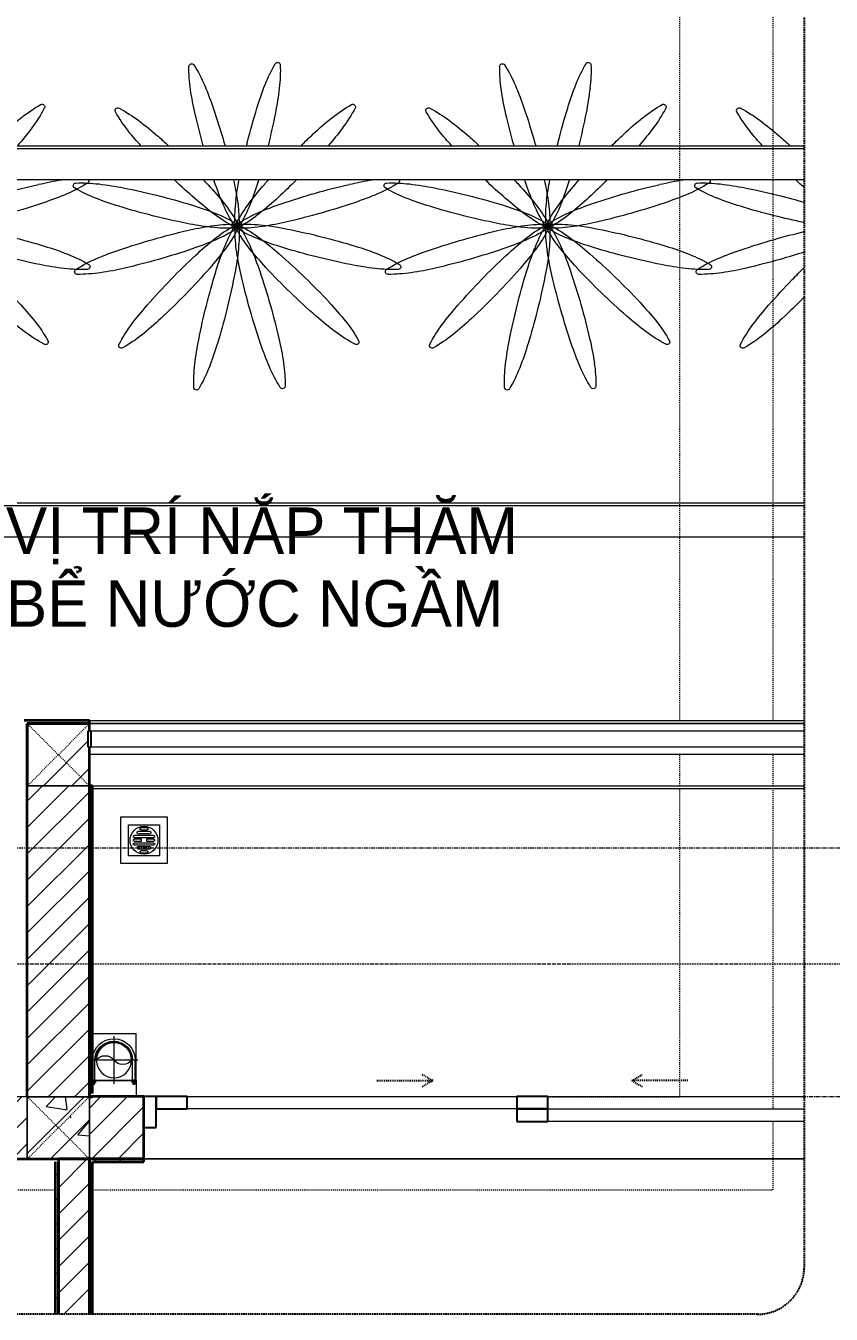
# Model space of a CAD drawing. Header units: millimetres. Extents: x 46079 to 131409, y 40831 to 60403.
# Drawn here: x 125088 to 127680, y 43837 to 47982 of the extents above; entities that cross this region are included whole.
import ezdxf

# ---------------------------------------------------------------- set-up
doc = ezdxf.new("R2010")
doc.units = ezdxf.units.MM
for name, pattern in [('Alignement de la ligne', [6.35, 3.175, -3.175]), ('Dash', [6, 3, -3]), ('Dash - Tight', [4.5, 3, -1.5]), ('Dash Dot 3_16_', [7.9375, 4.7625, -1.5875, 0, -1.5875]), ('Grid Line', [22.225, 12.7, -3.175, 3.175, -3.175]), ('Hidden', [7.14375, 4.7625, -2.38125]), ('IMPORT-CENTER _3_', [10.16, 6.35, -1.27, 1.27, -1.27])]:
    doc.linetypes.add(name, pattern=pattern)
for name, color, linetype, lineweight in [('0-2', 10, 'Continuous', 5), ('A-DETL-GENF-2', 92, 'Dash - Tight', 18), ('A-DETL-GENF-3', 92, 'Hidden', 25), ('A-DOOR', 31, 'Continuous', 18), ('A-DOOR-1', 31, 'Continuous', 25), ('A-DOOR-FRAM', 31, 'Continuous', 25), ('A-DOOR-HDLN', 31, 'Dash', 25), ('A-FLOR-1', 250, 'Continuous', 18), ('A-FLOR-HRAL', 11, 'Continuous', 18), ('A-FLOR-HRAL-3', 11, 'Continuous', 25), ('A-WALL', 113, 'Continuous', 18), ('A-WALL-1', 113, 'Continuous', 35), ('A-WALL-2', 7, 'Continuous', 35), ('A-WALL-PATT-1', 111, 'Continuous', 18), ('A-WALL-PATT-2', 9, 'Continuous', 18), ('A-WALL-PATT-3', 250, 'Continuous', 18), ('G-ANNO-SYMB-1', 111, 'Dash Dot 3_16_', 18), ('G-ANNO-TEXT-2', 7, 'Continuous', 9), ('G-IMPT', 8, 'Continuous', 18), ('G-IMPT-2', 8, 'IMPORT-CENTER _3_', 18), ('G-IMPT-3', 9, 'Alignement de la ligne', 18), ('I-WALL-2', 7, 'Continuous', 35), ('I-WALL-3', 250, 'Continuous', 18), ('L-PLNT-1', 253, 'Continuous', 18), ('M-EQPM', 50, 'Continuous', 18), ('M-EQPM-2', 9, 'Alignement de la ligne', 18), ('S-COLS', 52, 'Continuous', 18), ('S-COLS-1', 9, 'Continuous', 18), ('S-COLS-3', 52, 'Dash', 18), ('S-COLS-4', 52, 'Continuous', 35), ('S-COLS-HDLN', 52, 'Dash', 18), ('S-GRID-1', 1, 'Grid Line', 9)]:
    doc.layers.add(name, color=color, linetype=linetype, lineweight=lineweight)
doc.styles.add('Arial_3', font='arial.ttf', dxfattribs={"width": 0.95, "height": 150})
pattern_1 = [(45, (0, 0), (-39.774756, 39.774756), [])]
pattern_2 = [(45, (59240.78, 0), (-42.426407, 42.426407), [])]
pattern_3 = [(50, (59240.8, 0), (546.5526, -47.8174), [57.15, -628.65]), (355, (59240.8, 0), (-105.7283, 573.17), [45.72, -502.92]), (100.451, (59286.33, -4), (440.8275, 525.35), [48.57, -534.27]), (46.184, (59240.8, 152.4), (813.2367, -126.1284), [85.725, -942.975]), (96.636, (59308.55, 141.9), (712.2074, 742.283), [72.855, -801.405]), (351.184, (59240.8, 152.4), (712.215, 742.276), [68.58, -754.38]), (21, (59317, 114.3), (454.8433, -306.796), [57.15, -628.65]), (326, (59317, 114.3), (185.4063, 552.5638), [45.72, -502.92]), (71.451, (59354.9, 88.73), (640.2512, 245.764), [48.57, -534.27]), (37.5, (59240.78, 0), (9.26637, 253.66504), [5.029, -491.795, 5.029, -505.511, -504.825]), (37.5, (59240.78, 0), (9.26637, 253.66504), [-1007.364, 5.029, -499.796]), (7.5, (59240.78, 0), (200.4594, 300.5414), [5.029, -286.055, 5.029, -480.365, -192.405]), (7.5, (59240.78, 0), (200.4594, 300.5414), [-776.478, 5.029, -187.376]), (327.5, (59070.85, 0), (406.77284, -17.18643), [5.029, -185.471, 5.029, -589.331, -788.67]), (327.5, (59070.85, 0), (406.77284, -17.18643), [-784.86, 5.029, -783.641]), (317.5, (58994.65, 0), (444.388, 76.2803), [5.029, -242.621, 5.029, -389.687, -560.07]), (317.5, (58994.65, 0), (444.388, 76.2803), [-642.366, 5.029, -555.041]), (45, (59240.78, 0), (-188.5854, 188.5854), []), (45, (59240.78, 285.75), (-188.5854, 188.5854), [])]

# ---------------------------------------------------------------- blocks, each defined once
blk = doc.blocks.new('NCV_TKTC_TANG 1_rvt-3-TKCS_BỂ NƯỚC NGẦM - MẶT BẰNG NẮP BỂ')
at = {"layer": 'A-WALL-PATT-2'}
h = blk.add_hatch(dxfattribs=at)
h.set_pattern_fill('FP_1', color=256, style=0, pattern_type=2)
h.set_pattern_definition([(45, (0, 0), (-42.426407, 42.426407), [])])
h.paths.add_polyline_path([(66052.6, 43836.9), (66052.6, 44336.9), (65952.6, 44336.9), (65952.6, 43836.9)])
at = {"layer": 'A-WALL-PATT-3'}
h = blk.add_hatch(dxfattribs=at)
h.set_pattern_fill('FP_7', color=256, style=0, pattern_type=2)
h.set_pattern_definition(pattern_1)
h.paths.add_polyline_path([(66062.6, 44536.9), (66062.6, 45536.9), (66052.6, 45536.9), (66052.6, 44536.9)])
h = blk.add_hatch(dxfattribs=at)
h.set_pattern_fill('FP_7', color=256, style=0, pattern_type=2)
h.set_pattern_definition(pattern_1)
h.paths.add_polyline_path([(65942.6, 43836.9), (65952.6, 43836.9), (65952.6, 44326.9), (65942.6, 44326.9), (65942.6, 44257)])
h = blk.add_hatch(dxfattribs=at)
h.set_pattern_fill('FP_7', color=256, style=0, pattern_type=2)
h.set_pattern_definition(pattern_1)
h.paths.add_polyline_path([(66061, 43836.9), (66062.6, 43836.9), (66062.6, 44336.9), (66052.6, 44336.9), (66052.6, 43836.9)])
h = blk.add_hatch(dxfattribs=at)
h.set_pattern_fill('FP_7', color=256, style=0, pattern_type=2)
h.set_pattern_definition(pattern_1)
h.paths.add_polyline_path([(66176.8, 44326.9), (66227.6, 44326.9), (66227.6, 44336.9), (66062.6, 44336.9), (66062.6, 44326.9)])
at = {"layer": 'A-FLOR-1'}
for p, q in [((68352.6, 44536.9), (67527.6, 44536.9)), ((65852.6, 44336.9), (62952.6, 44336.9)), ((68352.6, 44336.9), (66227.6, 44336.9)), ((66227.6, 44336.9), (68352.6, 44336.9))]:
    blk.add_line(p, q, dxfattribs=at)
at = {"layer": 'A-WALL-2'}
for p, q in [((66052.6, 44336.9), (65952.6, 44336.9)), ((65952.6, 44336.9), (65952.6, 43836.9)), ((66052.6, 43836.9), (66052.6, 44336.9))]:
    blk.add_line(p, q, dxfattribs=at)
at = {"layer": 'I-WALL-2'}
for p, q in [((66062.6, 45536.9), (66052.6, 45536.9)), ((66052.6, 45536.9), (66052.6, 44536.9)), ((66062.6, 44546.9), (66062.6, 45536.9)), ((66052.6, 44536.9), (66062.6, 44536.9)), ((65942.6, 44326.9), (65942.6, 43836.9)), ((65952.6, 43836.9), (65952.6, 44326.9)), ((66062.6, 44336.9), (66052.6, 44336.9)), ((66052.6, 44336.9), (66052.6, 43836.9)), ((66227.6, 44336.9), (66062.6, 44336.9)), ((66062.6, 43836.9), (66062.6, 44326.9)), ((66062.6, 44326.9), (66227.6, 44326.9)), ((66227.6, 44326.9), (66227.6, 44336.9))]:
    blk.add_line(p, q, dxfattribs=at)
at = {"layer": 'I-WALL-3'}
for p, q in [((66062.6, 45536.9), (68352.6, 45536.9)), ((68352.6, 45526.9), (66062.6, 45526.9))]:
    blk.add_line(p, q, dxfattribs=at)
blk = doc.blocks.new('DEG_02-DEG_03 - DEG_02-2500x2400mm-CỬA ĐI 02 CÁNH TRƯỢT-625766-TKCS_BỂ NƯỚC NGẦM - MẶT BẰNG NẮP BỂ')
at = {"layer": 'A-DOOR'}
for p, q in [((-1110, 100), (-50, 100)), ((-50, 60), (-1110, 60)), ((50, 60), (875, 60)), ((875, 20), (50, 20))]:
    blk.add_line(p, q, dxfattribs=at)
at = {"layer": 'A-DOOR-1'}
for p, q in [((-1110, 100), (-1210, 100)), ((-1210, 100), (-1210, 60)), ((-1110, 60), (-1110, 100)), ((50, 100), (-50, 100)), ((-50, 100), (-50, 60)), ((50, 60), (50, 100)), ((-1210, 60), (-1110, 60)), ((50, 60), (-50, 60)), ((-50, 60), (-50, 20)), ((-50, 60), (50, 60)), ((50, 20), (50, 60)), ((-50, 20), (50, 20))]:
    blk.add_line(p, q, dxfattribs=at)
at = {"layer": 'A-DOOR-FRAM'}
for p, q in [((-1210, 100), (-1250, 100)), ((-1250, 100), (-1250, 0)), ((-1210, 0), (-1210, 100)), ((-1250, 0), (-1210, 0))]:
    blk.add_line(p, q, dxfattribs=at)
at = {"layer": 'A-DOOR-HDLN'}
for p, q in [((-320.4, 151.1), (-355, 171.1)), ((320.4, 151.1), (355, 171.1)), ((-500.4, 151.1), (-320.4, 151.1)), ((-320.4, 151.1), (-355, 131.1)), ((320.4, 151.1), (355, 131.1)), ((500.4, 151.1), (320.4, 151.1))]:
    blk.add_line(p, q, dxfattribs=at)
blk = doc.blocks.new('Railing - 50 x 10mm-1251311-TKCS_BỂ NƯỚC NGẦM - MẶT BẰNG NẮP BỂ')
at = {"layer": 'A-FLOR-HRAL-3'}
for p, q in [((25, 5), (-25, 5)), ((-25, 5), (-25, -5)), ((25, -5), (25, 5)), ((-25, -5), (25, -5))]:
    blk.add_line(p, q, dxfattribs=at)
blk = doc.blocks.new('Railing - Railing-1601271-TKCS_BỂ NƯỚC NGẦM - MẶT BẰNG NẮP BỂ')
at = {"layer": 'A-FLOR-HRAL'}
for p, q in [((68352.6, 45712.4), (66057.6, 45712.4)), ((66057.6, 45662.4), (68352.6, 45662.4))]:
    blk.add_line(p, q, dxfattribs=at)
at = {"rotation": 90}
blk.add_blockref('Railing - 50 x 10mm-1251311-TKCS_BỂ NƯỚC NGẦM - MẶT BẰNG NẮP BỂ', (66052.6, 45687.4), dxfattribs=at)
blk = doc.blocks.new('TKTC_XREF_251221_MB TANG 1 - TKTC_XREF_260130_MB TANG 1_dwg_THU NUOC - THU NUOC-444531-TKCS_MB TẦNG 1-4202124-TKCS_BỂ NƯỚC NGẦM - MẶT BẰNG NẮP BỂ')
at = {"layer": 'M-EQPM'}
for p, q in [((-23.3, 10.8), (40.9, 10.8)), ((40.9, 4.8), (-23.3, 4.8)), ((-11, 23.3), (28.5, 23.3)), ((28.5, 17.3), (-11, 17.3)), ((-1.1, 35.6), (18.5, 35.6)), ((18.5, 29.6), (-1.1, 29.6)), ((-23.3, -13.6), (40.9, -13.6)), ((40.9, -19.6), (-23.3, -19.6)), ((-11, -26.1), (28.5, -26.1)), ((28.5, -32.1), (-11, -32.1)), ((-1.1, -38.5), (18.5, -38.5)), ((18.5, -44.5), (-1.1, -44.5))]:
    blk.add_line(p, q, dxfattribs=at)
at = {"layer": 'M-EQPM', "flags": 128}
for points in [[(83.7, -79.4), (83.7, 70.6), (-66.3, 70.6), (-66.3, -79.4)], [(58.7, -54.4), (58.7, 45.6), (-41.3, 45.6), (-41.3, -54.4)]]:
    blk.add_lwpolyline(points, close=True, dxfattribs=at)
for points in [[(-23.3, -1.2), (0.7, -1.2), (0.7, -7.2), (-23.3, -7.2)], [(40.9, -7.2), (16.7, -7.2), (16.7, -1.2), (40.9, -1.2)]]:
    blk.add_lwpolyline(points, dxfattribs=at)
at = {"layer": 'M-EQPM'}
for centre, radius, start, end in [((8.7, -4.4), 45, 360, 180), ((8.7, -4.4), 45, 360, 180), ((-23.3, 7.8), 3, 90, 270), ((-11, 20.3), 3, 90, 270), ((-1.1, 32.6), 3, 90, 270), ((18.5, 32.6), 3, 270, 90), ((28.5, 20.3), 3, 270, 90), ((40.9, 7.8), 3, 270, 90), ((8.7, -4.4), 45, 180, 360), ((8.7, -4.4), 45, 180, 360), ((-23.3, -4.2), 3, 90, 270), ((-23.3, -16.6), 3, 90, 270), ((-11, -29.1), 3, 90, 270), ((-1.1, -41.5), 3, 90, 270), ((18.5, -41.5), 3, 270, 90), ((28.5, -29.1), 3, 270, 90), ((40.9, -4.2), 3, 270, 90), ((40.9, -16.6), 3, 270, 90)]:
    blk.add_arc(centre, radius, start, end, dxfattribs=at)
blk = doc.blocks.new('TKTC_XREF_251221_MB TANG 1 - TKTC_XREF_260130_MB TANG 1_dwg_CUM U_DN100-V22-TKCS_BỂ NƯỚC NGẦM - MẶT BẰNG NẮP BỂ')
at = {"layer": 'G-IMPT'}
blk.add_hatch(color=256, dxfattribs=at).paths.add_polyline_path([(0, 61), (15.8, 58.9), (30.5, 52.8), (43.1, 43.1), (52.8, 30.5), (58.9, 15.8), (61, 0), (58.9, -15.8), (52.8, -30.5), (43.1, -43.1), (30.5, -52.8), (15.8, -58.9), (0, -61), (0, -57), (14.8, -55.1), (28.5, -49.4), (40.3, -40.3), (49.4, -28.5), (55.1, -14.8), (57, 0), (55.1, 14.8), (49.4, 28.5), (40.3, 40.3), (28.5, 49.4), (14.8, 55.1), (0, 57)])
for p, q in [((-79.1, 66.6), (-79.1, 63.4)), ((-76.6, 66.6), (-76.6, 63.4)), ((-74.6, 66.6), (-74.6, 63.4)), ((-72.7, 69.3), (-72.7, 60.7)), ((-66.9, 67.9), (-71.7, 67.9)), ((-66.9, 62.1), (-71.7, 62.1)), ((-65, 69), (0, 69)), ((-79.1, -63.4), (-79.1, -66.6)), ((-76.6, -63.4), (-76.6, -66.6)), ((-74.6, -63.4), (-74.6, -66.6)), ((-72.7, -60.7), (-72.7, -68.3)), ((-66.9, -62.1), (-71.7, -62.1)), ((-66.9, -67.9), (-71.7, -67.9))]:
    blk.add_line(p, q, dxfattribs=at)
at = {"layer": 'G-IMPT', "flags": 128}
for points in [[(-72.7, 67.6), (-78.1, 67.6), (-78.1, 62.4), (-72.7, 62.4)], [(-71.7, 59.2), (-66.9, 59.2), (-66.9, 70.8), (-71.7, 70.8)], [(-66.9, 70.8), (-66.9, 72.7), (-65, 72.7), (-65, 57.3), (-66.9, 57.3), (-66.9, 59.2)], [(-65, 61), (0, 61), (0, 57)], [(-72.7, -62.4), (-78.1, -62.4), (-78.1, -67.6), (-72.7, -67.6)], [(-66.9, -68.3), (-66.9, -59.2), (-71.7, -59.2)], [(-66.9, -59.2), (-66.9, -57.3), (-65, -57.3), (-65, -68.3)], [(-65, -61), (0, -61), (0, -57)]]:
    blk.add_lwpolyline(points, dxfattribs=at)
at = {"layer": 'G-IMPT'}
for centre, radius, start, end in [((-78.1, 66.6), 0.96, 90, 180), ((-78.1, 63.4), 0.96, 180, 270), ((-71.1, 69.3), 1.56, 112.6199, 247.3801), ((-67.9, 65), 4.8, 143.1301, 216.8699), ((-71.1, 60.7), 1.56, 112.6199, 247.3801), ((0, 0), 69, 272.6029, 90), ((0, 0), 61, 270, 90), ((0, 0), 57, 270, 90), ((-78.1, -63.4), 0.96, 90, 180), ((-78.1, -66.6), 0.96, 180, 270), ((-71.1, -60.7), 1.56, 112.6199, 247.3801), ((-67.9, -65), 4.8, 143.1301, 216.8699)]:
    blk.add_arc(centre, radius, start, end, dxfattribs=at)
blk = doc.blocks.new('TKTC_XREF_251221_MB TANG 1 - TKTC_XREF_260130_MB TANG 1_dwg_$cc-V23-TKCS_BỂ NƯỚC NGẦM - MẶT BẰNG NẮP BỂ')
at = {"layer": 'G-IMPT'}
blk.add_circle((0, 0), 0.5, dxfattribs=at)
for centre, radius, start, end in [((0, 0), 0.5, 90, 270), ((0.188, 0.25), 0.313, 126.8699, 233.1301), ((-0.188, -0.25), 0.313, 306.8699, 53.1301)]:
    blk.add_arc(centre, radius, start, end, dxfattribs=at)
at = {"layer": 'G-IMPT-2'}
for p, q in [((0, -0.673), (0, 0.607)), ((-0.673, 0), (0.673, 0))]:
    blk.add_line(p, q, dxfattribs=at)
blk = doc.blocks.new('TKTC_XREF_251221_MB TANG 1 - TKTC_XREF_260130_MB TANG 1_dwg-4202109-TKCS_BỂ NƯỚC NGẦM - MẶT BẰNG NẮP BỂ')
at = {"layer": 'G-IMPT'}
blk.add_line((-137089.1, -356757.1), (-136948.5, -356757.1), dxfattribs=at)
at = {"layer": 'G-IMPT', "flags": 128}
for points in [[(-136948.5, -356757.1), (-136948.5, -356607.4), (-137089.1, -356607.4)], [(-137089.1, -356757.2), (-136948.3, -356757.2), (-136948.6, -356806.9), (-137089.1, -356806.9)]]:
    blk.add_lwpolyline(points, dxfattribs=at)
at = {"extrusion": (0, 0, -1), "zscale": -1}
blk.add_blockref('TKTC_XREF_251221_MB TANG 1 - TKTC_XREF_260130_MB TANG 1_dwg_THU NUOC - THU NUOC-444531-TKCS_MB TẦNG 1-4202124-TKCS_BỂ NƯỚC NGẦM - MẶT BẰNG NẮP BỂ', (136914.8, -355980.3), dxfattribs=at)
at = {"extrusion": (0, 0, -1)}
for name, p, xscale, yscale, zscale, rotation in [('TKTC_XREF_251221_MB TANG 1 - TKTC_XREF_260130_MB TANG 1_dwg_CUM U_DN100-V22-TKCS_BỂ NƯỚC NGẦM - MẶT BẰNG NẮP BỂ', (137021, -356692.1), 0.9975000000000006, 0.9975000000000006, -0.9975000000000006, 90.00099133829468), ('TKTC_XREF_251221_MB TANG 1 - TKTC_XREF_260130_MB TANG 1_dwg_$cc-V23-TKCS_BỂ NƯỚC NGẦM - MẶT BẰNG NẮP BỂ', (137020.1, -356692.1), 113.7150000000073, 113.7150000000073, -113.7150000000073, 269.9990086637471)]:
    blk.add_blockref(name, p, dxfattribs=dict(at, xscale=xscale, yscale=yscale, zscale=zscale, rotation=rotation))
blk = doc.blocks.new('TKTC_XREF_251221_MB TANG 1 - TKTC_XREF_251221_MB TANG 1-2038492-TKCS_BỂ NƯỚC NGẦM - MẶT BẰNG NẮP BỂ')
blk.add_blockref('TKTC_XREF_251221_MB TANG 1 - TKTC_XREF_260130_MB TANG 1_dwg-4202109-TKCS_BỂ NƯỚC NGẦM - MẶT BẰNG NẮP BỂ', (169499.1, 384109.7))
blk = doc.blocks.new('CAY LAI TAY - CAY LAI TAY_dwg-2249844-TKCS_BỂ NƯỚC NGẦM - MẶT BẰNG NẮP BỂ')
at = {"layer": 'G-IMPT'}
blk.add_line((-195, 421), (-194, 416), dxfattribs=at)
for centre, radius, start, end in [((882, 1414), 1276, 177.583, 187.1066), ((-369, 1466), 24.6, 104.1164, 177.583), ((-369, 1466), 24.6, 30.6499, 104.1164), ((-1446, 828), 1276, 21.1263, 30.6499), ((1470, 783), 1276, 147.583, 157.1066), ((414, 1454), 24.6, 74.1164, 147.583), ((414, 1454), 24.6, 0.6499, 74.1164), ((-838, 1440), 1276, 351.1263, 0.6499), ((2760, 1648), 3169, 187.1066, 191.2008), ((-3211, 146), 3169, 17.032, 21.1263), ((3214, 47), 3169, 157.1066, 161.2008), ((-2707, 1732), 3169, 347.032, 351.1263), ((-1053, 1085), 24.6, 134.1164, 207.583), ((57, 1665), 1276, 207.583, 217.1066), ((-1053, 1085), 24.6, 60.6499, 134.1164), ((-1666, -6), 1276, 51.1263, 60.6499), ((-6154, -755), 6247, 14.1164, 17.032), ((6128, -945), 6247, 161.2008, 164.1164), ((1665, -57), 1276, 117.583, 127.1066), ((1085, 1053), 24.6, 44.1164, 117.583), ((1085, 1053), 24.6, 330.6499, 44.1164), ((-2854, -1479), 3169, 47.032, 51.1263), ((5779, 2246), 6247, 191.2008, 194.0183), ((-5707, 2423), 6247, 344.3003, 347.032), ((2807, -1566), 3169, 127.1066, 131.2008), ((-6, 1666), 1276, 321.1263, 330.6499), ((1566, 2807), 3169, 217.1066, 220.8956), ((-4952, -3731), 6247, 45.6065, 47.032), ((-1479, 2854), 3169, 317.9672, 321.1263), ((-6154, -755), 6247, 13.7801, 14.1164), ((6128, -945), 6247, 164.1164, 164.4239), ((4834, -3882), 6247, 131.2008, 132.3753), ((-1454, 414), 24.6, 164.1164, 237.583), ((-783, 1470), 1276, 237.583, 247.1066), ((-1732, -2707), 3169, 77.032, 80.9309), ((-2423, -5707), 6247, 74.1164, 77.032), ((3882, 4834), 6247, 224.9505, 227.032), ((-4952, -3731), 6247, 41.2008, 41.6662), ((-2636, -1704), 3169, 37.1066, 41.2008), ((2836, 1344), 3169, 197.032, 201.1263), ((-3134, -157), 3169, 7.1066, 10.5271), ((3128, -254), 3169, 167.6909, 171.1263), ((2582, -1784), 3169, 137.032, 141.1263), ((-2793, 1431), 3169, 337.1066, 341.2008), ((-5707, 2423), 6247, 341.2008, 341.3131), ((4834, -3882), 6247, 136.4524, 137.032), ((-3731, 4952), 6247, 311.2008, 313.5068), ((1648, -2760), 3169, 97.1066, 101.2008), ((1414, -882), 1276, 87.583, 97.1066), ((1466, 369), 24.6, 14.1164, 87.583), ((1466, 369), 24.6, 300.6499, 14.1164), ((-47, 3214), 3169, 247.1066, 251.2008), ((-2423, -5707), 6247, 71.2008, 74.1164), ((1784, 2582), 3169, 227.032, 231.1263), ((1258, 38), 1276, 171.1263, 180.6499), ((-1257, 77), 1276, 357.583, 7.1066), ((-1704, 2636), 3169, 307.1066, 311.2008), ((2246, -5779), 6247, 104.1164, 107.032), ((2246, -5779), 6247, 101.2008, 104.1164), ((146, 3211), 3169, 287.032, 291.1263), ((828, 1446), 1276, 291.1263, 300.6499), ((945, 6128), 6247, 251.2008, 254.1164), ((945, 6128), 6247, 254.1164, 257.032), ((-1431, -2793), 3169, 67.1066, 71.2008), ((-695, -1050), 1276, 57.583, 67.1066), ((1071, 662), 1276, 201.1263, 210.6499), ((-1127, -562), 1276, 27.583, 37.1066), ((1109, -596), 1276, 141.1263, 150.6499), ((662, -1071), 1276, 111.1263, 120.6499), ((-1050, 695), 1276, 327.583, 337.1066), ((1344, -2836), 3169, 107.032, 111.1263), ((-755, 6154), 6247, 284.1164, 287.032), ((157, -3134), 3169, 97.1066, 101.2008), ((254, 3128), 3169, 257.032, 261.1263), ((-77, -1257), 1276, 87.583, 97.1066), ((562, -1127), 1276, 117.583, 127.1066), ((596, 1109), 1276, 231.1263, 240.6499), ((-18, -17), 24.6, 44.1164, 117.583), ((-6, 24), 24.6, 210.6499, 284.1164), ((-7, -24), 24.6, 74.1164, 147.583), ((-24, -6), 24.6, 14.1164, 87.583), ((6, -24), 24.6, 104.1164, 177.583), ((7, 24), 24.6, 180.6499, 254.1164), ((-24, -6), 24.6, 300.6499, 14.1164), ((-24, 7), 24.6, 344.1164, 57.583), ((18, 17), 24.6, 150.6499, 224.1164), ((17, -18), 24.6, 134.1164, 207.583), ((24, 6), 24.6, 120.6499, 194.1164), ((-17, 18), 24.6, 314.1164, 27.583), ((-6, 24), 24.6, 284.1164, 357.583), ((24, -7), 24.6, 90.6499, 164.1164), ((7, 24), 24.6, 254.1164, 327.583), ((17, -18), 24.6, 60.6499, 134.1164), ((6, -24), 24.6, 30.6499, 104.1164), ((-7, -24), 24.6, 0.6499, 74.1164), ((-18, -17), 24.6, 330.6499, 44.1164), ((24, 6), 24.6, 194.1164, 267.583), ((18, 17), 24.6, 224.1164, 297.583), ((38, -1258), 1276, 81.1263, 90.6499), ((-562, 1127), 1276, 297.583, 307.1066), ((-596, -1109), 1276, 51.1263, 60.6499), ((-157, 3134), 3169, 277.1066, 281.2008), ((-254, -3128), 3169, 77.032, 81.1263), ((-755, 6154), 6247, 281.2008, 284.1164), ((755, -6154), 6247, 104.1164, 107.032), ((755, -6154), 6247, 101.2008, 104.1164), ((1704, -2636), 3169, 127.1066, 131.2008), ((-38, 1258), 1276, 261.1263, 270.6499), ((-662, 1071), 1276, 291.1263, 300.6499), ((1050, -695), 1276, 147.583, 157.1066), ((-1109, 596), 1276, 321.1263, 330.6499), ((-17, 18), 24.6, 240.6499, 314.1164), ((-24, 7), 24.6, 270.6499, 344.1164), ((1257, -77), 1276, 177.583, 187.1066), ((1127, 562), 1276, 207.583, 217.1066), ((24, -7), 24.6, 164.1164, 237.583), ((-1258, -38), 1276, 351.1263, 0.6499), ((695, 1050), 1276, 237.583, 247.1066), ((77, 1257), 1276, 267.583, 277.1066), ((-1071, -662), 1276, 21.1263, 30.6499), ((-1784, -2582), 3169, 47.032, 51.1263), ((-945, -6128), 6247, 74.1164, 77.032), ((-146, -3211), 3169, 107.032, 111.1263), ((-2246, 5779), 6247, 284.1164, 287.032), ((-1344, 2836), 3169, 287.032, 291.1263), ((-2582, 1784), 3169, 317.032, 321.1263), ((2793, -1431), 3169, 157.1066, 161.2008), ((2636, 1704), 3169, 217.1066, 221.2008), ((-2836, -1344), 3169, 17.032, 21.1263), ((1431, 2793), 3169, 247.1066, 251.2008), ((2423, 5707), 6247, 251.2008, 254.1164), ((-945, -6128), 6247, 71.2008, 74.1164), ((47, -3214), 3169, 67.1066, 71.2008), ((-1466, -369), 24.6, 120.6499, 194.1164), ((-828, -1446), 1276, 111.1263, 120.6499), ((-1648, 2760), 3169, 277.1066, 281.2008), ((-2246, 5779), 6247, 281.2008, 284.1164), ((3731, -4952), 6247, 131.2008, 134.1164), ((-3128, 254), 3169, 347.032, 351.1263), ((3134, 157), 3169, 187.1066, 191.2008), ((-3882, -4834), 6247, 44.1164, 47.032), ((2423, 5707), 6247, 254.1164, 257.032), ((783, -1470), 1276, 57.583, 67.1066), ((-1466, -369), 24.6, 194.1164, 267.583), ((-1414, 882), 1276, 267.583, 277.1066), ((3731, -4952), 6247, 134.1164, 137.032), ((-4834, 3882), 6247, 314.1164, 317.032), ((5707, -2423), 6247, 161.2008, 164.1164), ((-6128, 945), 6247, 344.1164, 347.032), ((6154, 755), 6247, 191.2008, 194.1164), ((-5779, -2246), 6247, 14.1164, 17.032), ((4952, 3731), 6247, 221.2008, 224.1164), ((1732, 2707), 3169, 257.032, 261.1263), ((1440, 838), 1276, 261.1263, 270.6499), ((1454, -414), 24.6, 270.6499, 344.1164), ((1454, -414), 24.6, 344.1164, 57.583), ((-3882, -4834), 6247, 41.2008, 44.1164), ((1479, -2854), 3169, 137.032, 141.1263), ((-4834, 3882), 6247, 311.2008, 314.1164), ((4952, 3731), 6247, 224.1164, 227.032), ((-2807, 1566), 3169, 307.1066, 311.2008), ((5707, -2423), 6247, 164.1164, 167.032), ((-6128, 945), 6247, 341.2008, 344.1164), ((6154, 755), 6247, 194.1164, 197.032), ((-5779, -2246), 6247, 11.2008, 14.1164), ((-1566, -2807), 3169, 37.1066, 41.2008), ((6, -1666), 1276, 141.1263, 150.6499), ((2854, 1479), 3169, 227.032, 231.1263), ((-57, -1665), 1276, 27.583, 37.1066), ((-1085, -1053), 24.6, 150.6499, 224.1164), ((-1665, 57), 1276, 297.583, 307.1066), ((2707, -1732), 3169, 167.032, 171.1263), ((-2760, -1648), 3169, 7.1066, 11.2008), ((1666, 6), 1276, 231.1263, 240.6499), ((-1085, -1053), 24.6, 224.1164, 297.583), ((-3214, -47), 3169, 337.1066, 341.2008), ((3211, -146), 3169, 197.032, 201.1263), ((1053, -1085), 24.6, 240.6499, 314.1164), ((1053, -1085), 24.6, 314.1164, 27.583), ((838, -1440), 1276, 171.1263, 180.6499), ((-1470, -783), 1276, 327.583, 337.1066), ((1446, -828), 1276, 201.1263, 210.6499), ((-882, -1414), 1276, 357.583, 7.1066), ((-414, -1454), 24.6, 180.6499, 254.1164), ((-414, -1454), 24.6, 254.1164, 327.583), ((369, -1466), 24.6, 210.6499, 284.1164), ((369, -1466), 24.6, 284.1164, 357.583)]:
    blk.add_arc(centre, radius, start, end, dxfattribs=at)
blk = doc.blocks.new('CAY LAI TAY - CAY LAI TAY-2253704-TKCS_BỂ NƯỚC NGẦM - MẶT BẰNG NẮP BỂ')
at = {"extrusion": (0, 0, -1), "xscale": 0.3535714285714286, "yscale": 0.3535714285714286, "zscale": -0.3535714285714286, "rotation": 180}
blk.add_blockref('CAY LAI TAY - CAY LAI TAY_dwg-2249844-TKCS_BỂ NƯỚC NGẦM - MẶT BẰNG NẮP BỂ', (0, 0), dxfattribs=at)
blk = doc.blocks.new('CAY LAI TAY - CAY LAI TAY_dwg-V30-TKCS_BỂ NƯỚC NGẦM - MẶT BẰNG NẮP BỂ')
at = {"layer": 'G-IMPT'}
for centre, radius, start, end in [((1665, -57), 1276, 117.583, 127.1066), ((1085, 1053), 24.6, 44.1164, 117.583), ((1085, 1053), 24.6, 330.6499, 44.1164), ((2807, -1566), 3169, 127.1066, 131.2008), ((-6, 1666), 1276, 321.1263, 330.6499), ((-1479, 2854), 3169, 317.9672, 321.1263), ((4834, -3882), 6247, 131.2008, 132.3753), ((-3731, 4952), 6247, 312.5738, 313.5068), ((1648, -2760), 3169, 97.1066, 101.2008), ((1414, -882), 1276, 87.583, 97.1066), ((1466, 369), 24.6, 14.1164, 87.583), ((1466, 369), 24.6, 300.6499, 14.1164), ((2246, -5779), 6247, 104.1164, 106.2763), ((2246, -5779), 6247, 101.2008, 104.1164), ((146, 3211), 3169, 287.032, 291.1263), ((828, 1446), 1276, 291.1263, 300.6499), ((-755, 6154), 6247, 284.1164, 287.032), ((-755, 6154), 6247, 281.5471, 284.1164), ((-945, -6128), 6247, 74.1164, 76.6736), ((-945, -6128), 6247, 71.2008, 74.1164), ((47, -3214), 3169, 67.1066, 71.2008), ((2423, 5707), 6247, 252.0233, 254.1164), ((2423, 5707), 6247, 254.1164, 257.032), ((783, -1470), 1276, 57.583, 67.1066), ((-3882, -4834), 6247, 44.1164, 45.5171), ((1732, 2707), 3169, 257.032, 261.1263), ((1440, 838), 1276, 261.1263, 270.6499), ((1454, -414), 24.6, 270.6499, 344.1164), ((1454, -414), 24.6, 344.1164, 57.583), ((-3882, -4834), 6247, 41.2008, 44.1164), ((4952, 3731), 6247, 224.48, 227.032), ((-1566, -2807), 3169, 37.1066, 41.2008), ((2854, 1479), 3169, 227.032, 231.1263), ((-57, -1665), 1276, 27.583, 37.1066), ((1666, 6), 1276, 231.1263, 240.6499), ((1053, -1085), 24.6, 240.6499, 314.1164), ((1053, -1085), 24.6, 314.1164, 27.583)]:
    blk.add_arc(centre, radius, start, end, dxfattribs=at)
blk = doc.blocks.new('CAY LAI TAY - CAY LAI TAY-V31-TKCS_BỂ NƯỚC NGẦM - MẶT BẰNG NẮP BỂ')
at = {"extrusion": (0, 0, -1), "xscale": 0.3535714285714286, "yscale": 0.3535714285714286, "zscale": -0.3535714285714286, "rotation": 180}
blk.add_blockref('CAY LAI TAY - CAY LAI TAY_dwg-V30-TKCS_BỂ NƯỚC NGẦM - MẶT BẰNG NẮP BỂ', (0, 0), dxfattribs=at)
blk = doc.blocks.new('TKTC_NAP THAM BE NUOC NGAM_260130 - TKTC_XREF_260130_NAP THAM BE NUOC NGAM_dwg-4013458-TKCS_BỂ NƯỚC NGẦM - MẶT BẰNG NẮP BỂ')
at = {"layer": 'G-IMPT-3'}
for p, q in [((-134909, 141325.1), (-134909, 153914.7)), ((-135209, 141114.7), (-135209, 141215.1)), ((-134909, 141114.7), (-134909, 141215.1)), ((-134909, 140075.1), (-134909, 141104.7)), ((-140209.1, 139814.7), (-137219.1, 139814.7))]:
    blk.add_line(p, q, dxfattribs=at)
at = {"layer": 'G-IMPT-3', "flags": 128}
for points in [[(-135209, 141325.1), (-135209, 153614.7), (-142034, 153614.7), (-142034, 148889.7), (-148499, 148889.7)], [(-135634.1, 140114.7), (-135209, 140114.7), (-135209, 141104.7)], [(-137099.1, 139814.7), (-134909, 139814.7), (-134909, 140035.1)]]:
    blk.add_lwpolyline(points, dxfattribs=at)
blk = doc.blocks.new('TKTC_NAP THAM BE NUOC NGAM_260130 - NẮP THĂM BỂ NƯỚC NGẦM-2336355-TKCS_BỂ NƯỚC NGẦM - MẶT BẰNG NẮP BỂ')
blk.add_blockref('TKTC_NAP THAM BE NUOC NGAM_260130 - TKTC_XREF_260130_NAP THAM BE NUOC NGAM_dwg-4013458-TKCS_BỂ NƯỚC NGẦM - MẶT BẰNG NẮP BỂ', (150009, -139814.7))
blk = doc.blocks.new('G1_SOF - BO TRU - 200x200-3050151-TKCS_BỂ NƯỚC NGẦM - MẶT BẰNG NẮP BỂ')
at = {"layer": 'S-COLS-HDLN'}
for p, q in [((-100, 100), (100, -100)), ((100, 100), (-100, -100))]:
    blk.add_line(p, q, dxfattribs=at)
blk = doc.blocks.new('BORDER VIEW - BORDER VIEW-2143926-TKCS_BỂ NƯỚC NGẦM - MẶT BẰNG NẮP BỂ')
at = {"layer": 'A-DETL-GENF-3'}
for p, q in [((20500, 14521.3), (20500, 150)), ((20350, 0), (150, 0))]:
    blk.add_line(p, q, dxfattribs=at)
blk.add_arc((20350, 150), 150, 270, 360, dxfattribs=at)

msp = doc.modelspace()

# ---------------------------------------------------------------- hatches: boundary and pattern name
at = {"layer": 'A-WALL-PATT-1'}
h = msp.add_hatch(dxfattribs=at)
h.set_pattern_fill('FP_1', color=256, style=0, pattern_type=2)
h.set_pattern_definition(pattern_2)
h.paths.add_polyline_path([(125293.3, 44537.4), (125293.3, 45536.9), (125093.3, 45536.9), (125093.3, 44537.4)])
h.paths.add_polyline_path([(125293.3, 45736.9), (125293.3, 45737.4), (125093.3, 45736.9)])
h = msp.add_hatch(dxfattribs=at)
h.set_pattern_fill('FP_1', color=256, style=0, pattern_type=2)
h.set_pattern_definition(pattern_2)
h.paths.add_polyline_path([(125089.6, 44337.4), (125093.3, 44337.4), (125093.3, 44536.9), (124093.3, 44536.9), (124093.3, 44337.4), (124761.5, 44337.4)])
h.paths.add_polyline_path([(121693.4, 44337.4), (122693.3, 44337.4), (122693.3, 44536.9), (121693.4, 44536.9)])
h = msp.add_hatch(dxfattribs=at)
h.set_pattern_fill('FP_1', color=256, style=0, pattern_type=2)
h.set_pattern_definition(pattern_2)
h.paths.add_polyline_path([(125417.6, 44337.4), (125468.3, 44337.4), (125468.3, 44537.4), (125293.3, 44536.9), (125293.3, 44337.4)])
at = {"layer": 'S-COLS-1'}
h = msp.add_hatch(dxfattribs=at)
h.set_pattern_fill('FP_6', color=256, style=0, pattern_type=2)
h.set_pattern_definition(pattern_3)
h.paths.add_polyline_path([(125093.3, 45536.9), (125293.3, 45536.9), (125293.3, 45662.4), (125288.3, 45662.4), (125288.3, 45712.4), (125293.3, 45712.4), (125293.3, 45736.9), (125093.3, 45736.9), (125093.3, 45653.5)])
h = msp.add_hatch(dxfattribs=at)
h.set_pattern_fill('FP_6', color=256, style=0, pattern_type=2)
h.set_pattern_definition(pattern_3)
h.paths.add_polyline_path([(125093.3, 45536.9), (125293.3, 45536.9), (125293.3, 45662.4), (125288.3, 45662.4), (125288.3, 45712.4), (125293.3, 45712.4), (125293.3, 45736.9), (125093.3, 45736.9), (125093.3, 45653.5)])
h = msp.add_hatch(dxfattribs=at)
h.set_pattern_fill('FP_6', color=256, style=0, pattern_type=2)
h.set_pattern_definition(pattern_3)
h.paths.add_polyline_path([(125093.3, 44336.9), (125293.3, 44337.4), (125293.3, 44536.9), (125093.3, 44536.9), (125093.3, 44337.4)])
h = msp.add_hatch(dxfattribs=at)
h.set_pattern_fill('FP_6', color=256, style=0, pattern_type=2)
h.set_pattern_definition(pattern_3)
h.paths.add_polyline_path([(125093.3, 44336.9), (125293.3, 44337.4), (125293.3, 44536.9), (125093.3, 44536.9), (125093.3, 44337.4)])

# ---------------------------------------------------------------- linework, layer by layer
at = {"layer": 'A-WALL'}
for p, q in [((115093.4, 47596.3), (127593.3, 47596.3)), ((127593.3, 47586.3), (113893.4, 47586.3)), ((127593.3, 47486.3), (114693.3, 47486.3)), ((114693.3, 46447.4), (127593.3, 46447.4)), ((127593.3, 46437.4), (114693.3, 46437.4)), ((127593.3, 46337.4), (114693.3, 46337.4)), ((125093.3, 45736.9), (125293.3, 45736.9)), ((125293.4, 45747.4), (127593.3, 45747.4)), ((127593.3, 45737.4), (125293.4, 45737.4)), ((125293.4, 45737.4), (127593.3, 45737.4)), ((127593.3, 45637.4), (125293.3, 45637.4)), ((125293.3, 45536.9), (125093.3, 45536.9)), ((125093.3, 44536.9), (124093.3, 44536.9)), ((125093.3, 44337.4), (125093.3, 44537.4)), ((125093.3, 44536.9), (125293.3, 44536.9)), ((125293.3, 44536.9), (125293.3, 44337.4)), ((126768.3, 44537.4), (127593.3, 44537.4)), ((127593.3, 44337.4), (125468.3, 44337.4))]:
    msp.add_line(p, q, dxfattribs=at)
at = {"layer": 'A-WALL-1'}
for p, q in [((125293.4, 45747.4), (125083.3, 45747.4)), ((125293.3, 45737.4), (125093.3, 45737.4)), ((125093.3, 44537.4), (125093.3, 45737.4)), ((125093.3, 45737.4), (125293.4, 45737.4)), ((125293.3, 45736.9), (125293.3, 45737.4)), ((125293.4, 45737.4), (125293.4, 45747.4)), ((125293.3, 44537.4), (125293.3, 45536.9)), ((125468.3, 44537.4), (125293.3, 44537.4)), ((125468.3, 44337.4), (125468.3, 44537.4)), ((124093.3, 44337.4), (125093.3, 44337.4)), ((125293.3, 44337.4), (125468.3, 44337.4))]:
    msp.add_line(p, q, dxfattribs=at)
at = {"layer": 'G-ANNO-SYMB-1'}
msp.add_line((105498.6, 44964.4), (130322.3, 44964.4), dxfattribs=at)
at = {"layer": 'S-COLS'}
for p, q in [((125293.3, 45736.9), (125093.3, 45736.9)), ((125093.3, 45536.9), (125293.3, 45536.9)), ((125293.3, 44536.9), (125093.3, 44536.9)), ((125093.3, 44536.9), (125093.3, 44337.4)), ((125293.3, 44337.4), (125293.3, 44536.9))]:
    msp.add_line(p, q, dxfattribs=at)
at = {"layer": 'S-COLS-4'}
for p, q in [((125093.3, 45736.9), (125093.3, 45536.9)), ((125293.3, 45712.4), (125293.3, 45736.9)), ((125293.3, 45536.9), (125293.3, 45662.4)), ((125093.3, 44337.4), (125093.3, 44336.9)), ((125093.3, 44336.9), (125293.3, 44336.9)), ((125293.3, 44336.9), (125293.3, 44337.4))]:
    msp.add_line(p, q, dxfattribs=at)
at = {"layer": 'S-GRID-1'}
for p, q in [((127479.4, 45336.9), (108127, 45336.9)), ((129354.4, 45336.9), (127479.4, 45336.9)), ((127479.4, 44536.9), (108127, 44536.9)), ((129354.4, 44536.9), (127479.4, 44536.9))]:
    msp.add_line(p, q, dxfattribs=at)

# ---------------------------------------------------------------- block references
at = {"layer": '0-2'}
msp.add_blockref('NCV_TKTC_TANG 1_rvt-3-TKCS_BỂ NƯỚC NGẦM - MẶT BẰNG NẮP BỂ', (59240.8, 0), dxfattribs=at)
at = {"layer": 'A-DETL-GENF-2'}
msp.add_blockref('BORDER VIEW - BORDER VIEW-2143926-TKCS_BỂ NƯỚC NGẦM - MẶT BẰNG NẮP BỂ', (107093.3, 43836.9), dxfattribs=at)
at = {"layer": 'A-DOOR'}
msp.add_blockref('DEG_02-DEG_03 - DEG_02-2500x2400mm-CỬA ĐI 02 CÁNH TRƯỢT-625766-TKCS_BỂ NƯỚC NGẦM - MẶT BẰNG NẮP BỂ', (126718.3, 44437.4), dxfattribs=at)
at = {"layer": 'A-FLOR-HRAL'}
msp.add_blockref('Railing - Railing-1601271-TKCS_BỂ NƯỚC NGẦM - MẶT BẰNG NẮP BỂ', (59240.8, 0), dxfattribs=at)
at = {"layer": 'L-PLNT-1', "rotation": 180}
for name, p in [('CAY LAI TAY - CAY LAI TAY-2253704-TKCS_BỂ NƯỚC NGẦM - MẶT BẰNG NẮP BỂ', (124768.3, 47337.4)), ('CAY LAI TAY - CAY LAI TAY-2253704-TKCS_BỂ NƯỚC NGẦM - MẶT BẰNG NẮP BỂ', (125768.3, 47337.4)), ('CAY LAI TAY - CAY LAI TAY-2253704-TKCS_BỂ NƯỚC NGẦM - MẶT BẰNG NẮP BỂ', (126768.3, 47337.4)), ('CAY LAI TAY - CAY LAI TAY-V31-TKCS_BỂ NƯỚC NGẦM - MẶT BẰNG NẮP BỂ', (127768.3, 47337.4))]:
    msp.add_blockref(name, p, dxfattribs=at)
at = {"layer": 'M-EQPM'}
msp.add_blockref('TKTC_XREF_251221_MB TANG 1 - TKTC_XREF_251221_MB TANG 1-2038492-TKCS_BỂ NƯỚC NGẦM - MẶT BẰNG NẮP BỂ', (92893.3, 17236.9), dxfattribs=at)
at = {"layer": 'M-EQPM-2'}
msp.add_blockref('TKTC_NAP THAM BE NUOC NGAM_260130 - NẮP THĂM BỂ NƯỚC NGẦM-2336355-TKCS_BỂ NƯỚC NGẦM - MẶT BẰNG NẮP BỂ', (112393.4, 44236.9), dxfattribs=at)
at = {"layer": 'S-COLS-3'}
for p in [(125193.3, 45636.9), (125193.3, 44436.9)]:
    msp.add_blockref('G1_SOF - BO TRU - 200x200-3050151-TKCS_BỂ NƯỚC NGẦM - MẶT BẰNG NẮP BỂ', p, dxfattribs=at)

# ---------------------------------------------------------------- texts
at = {"layer": 'G-ANNO-TEXT-2', "insert": (125024.5, 46432.8), "char_height": 150, "width": 1699.754, "attachment_point": 1, "line_spacing_factor": 0.936439, "style": 'Arial_3'}
msp.add_mtext('\\pt904.875,1809.75,2714.625,3619.5,4524.375,5429.25,6334.125,7239,8143.875,9048.75,9953.625,10858.5,11763.375,12668.25,13573.125,14478,15382.875,16287.75,17192.625,18097.5,19002.375,19907.25,20812.125,21717,22621.875,23526.75,24431.625,25336.5,26241.375,27146.25,28051.125,28956;VỊ TRÍ NẮP THĂM\\PBỂ NƯỚC NGẦM', dxfattribs=at)

doc.saveas('drawing.dxf')
